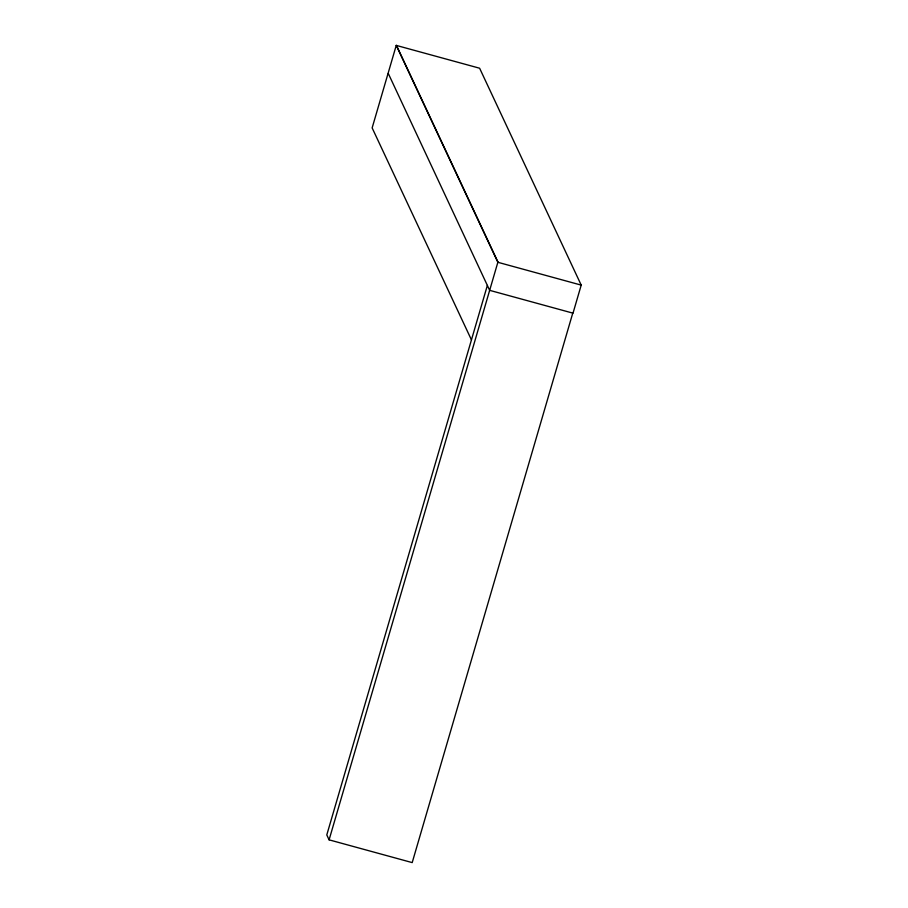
<?xml version="1.0" encoding="UTF-8"?>
<svg xmlns="http://www.w3.org/2000/svg" width="908" height="908" viewBox="0 0 908 908"><rect width="100%" height="100%" fill="white"/><g stroke="black" fill="none" stroke-linecap="round" stroke-linejoin="round"><path stroke-width="1.36" d="M388.306 73.525L489.662 290.344L573.016 313.169L581.211 285.112L479.617 68.225L396.251 45.4L372.144 127.903L471.445 339.887M487.358 285.43L326.789 834.929L329.093 839.843L412.198 862.6L572.766 313.101M329.093 839.843L497.856 262.287L396.251 45.4M497.856 262.287L581.211 285.112M396.501 45.468L498.106 262.355"/></g></svg>
